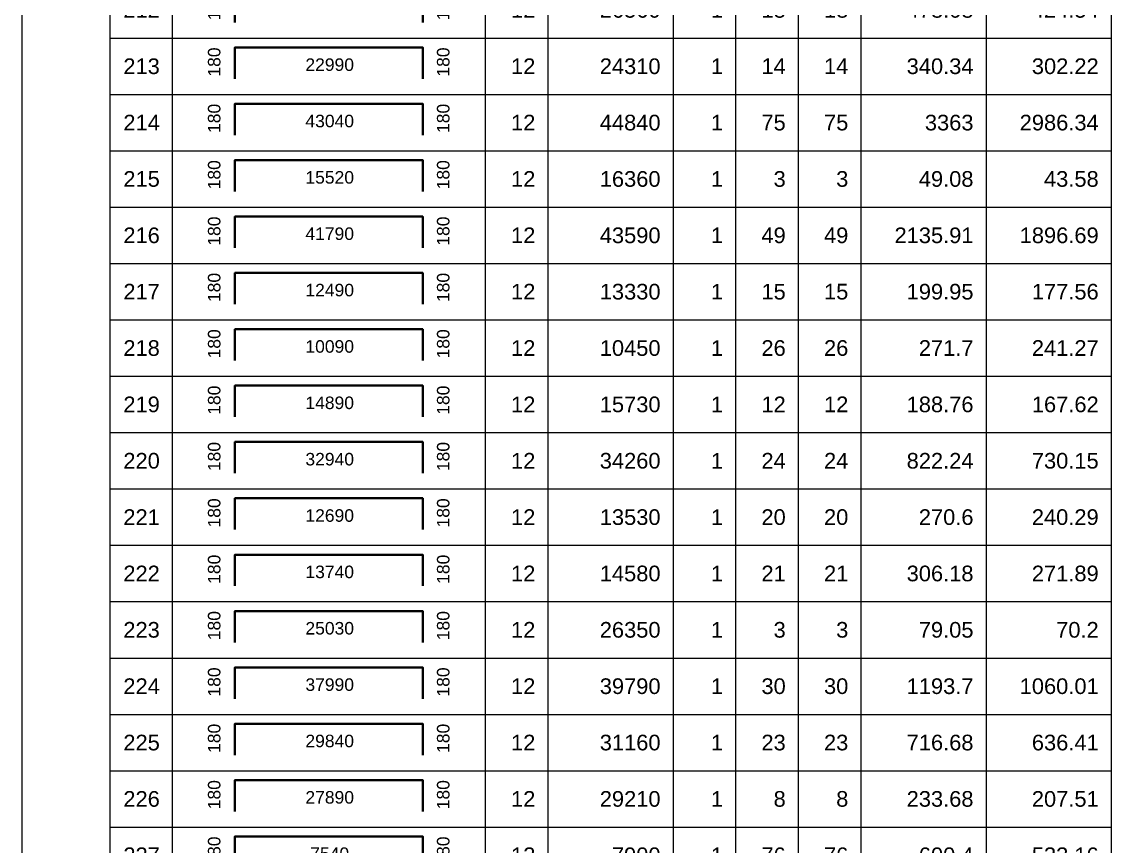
# Model space of a CAD drawing. Header units: millimetres. Extents: x -415354 to 883813, y -531490 to 486716.
# Drawn here: x 798740 to 816146, y -247396 to -234231 of the extents above; entities that cross this region are included whole.
import ezdxf
from ezdxf.enums import TextEntityAlignment as Align

# ---------------------------------------------------------------- set-up
doc = ezdxf.new("R2010")
doc.units = ezdxf.units.MM
doc.header["$MEASUREMENT"] = 0
for name, color, linetype, lineweight in [('NDC_FRAME', 7, 'Continuous', 20), ('NDC_S_REBAR', 4, 'Continuous', 35), ('NDC_S_VN TEXT', 7, 'Continuous', 20), ('NDC_Table', 3, 'Continuous', 20)]:
    doc.layers.add(name, color=color, linetype=linetype, lineweight=lineweight)
doc.styles.add('ARIAL', font='arial.ttf', dxfattribs={"width": 0.8})

# ---------------------------------------------------------------- blocks, each defined once
blk = doc.blocks.new('dang04')
at = {"layer": 'NDC_S_REBAR'}
blk.add_lwpolyline([(3405, -650), (3405, -150), (6405, -150), (6405, -650)], dxfattribs=at)
at = {"layer": 'NDC_Table'}
for p, q in [((0, 0), (0, -900)), ((1405, 0), (1405, -900)), ((2405, 0), (2405, -900)), ((7405, 0), (7405, -900)), ((8405, 0), (8405, -900)), ((10405, 0), (10405, -900)), ((11405, 0), (11405, -900)), ((12405, 0), (12405, -900)), ((13405, 0), (13405, -900)), ((15405, 0), (15405, -900)), ((17405, 0), (17405, -900)), ((1405, -900), (17405, -900))]:
    blk.add_line(p, q, dxfattribs=at)
at = {"layer": 'NDC_S_VN TEXT', "style": 'ARIAL'}
for p in [(3073, -150), (6733, -150)]:
    blk.add_attdef('D03', text='', height=200, rotation=90, dxfattribs=at).set_placement(p, align=Align.MIDDLE_RIGHT)
for p in [(2205, -450), (8205, -450), (10205, -450), (11205, -450), (12205, -450), (13205, -450), (15205, -450), (17205, -450)]:
    blk.add_attdef('D03', text='', height=250, dxfattribs=at).set_placement(p, align=Align.MIDDLE_RIGHT)
blk.add_attdef('D03', text='', height=200, dxfattribs=at).set_placement((4920, -425), align=Align.MIDDLE_CENTER)

msp = doc.modelspace()

# ---------------------------------------------------------------- block references
at = {"layer": 'NDC_FRAME'}
ref = msp.add_blockref('dang04', (798740.5, -233590.5), dxfattribs=at)
ref.add_attrib('D03', '212', dxfattribs={"layer": 'NDC_S_VN TEXT', "height": 250, "style": 'ARIAL'}).set_placement((800945.8, -234040.5), align=Align.MIDDLE_RIGHT)
ref.add_attrib('D03', '180', dxfattribs={"layer": 'NDC_S_VN TEXT', "height": 200, "rotation": 90, "style": 'ARIAL'}).set_placement((801813.8, -233740.5), align=Align.MIDDLE_RIGHT)
ref.add_attrib('D03', '25240', dxfattribs={"layer": 'NDC_S_VN TEXT', "height": 200, "style": 'ARIAL'}).set_placement((803660.1, -234015.2), align=Align.MIDDLE_CENTER)
ref.add_attrib('D03', '180', dxfattribs={"layer": 'NDC_S_VN TEXT', "height": 200, "rotation": 90, "style": 'ARIAL'}).set_placement((805473, -233740.5), align=Align.MIDDLE_RIGHT)
ref.add_attrib('D03', '12', dxfattribs={"layer": 'NDC_S_VN TEXT', "height": 250, "style": 'ARIAL'}).set_placement((806945.8, -234040.5), align=Align.MIDDLE_RIGHT)
ref.add_attrib('D03', '26560', dxfattribs={"layer": 'NDC_S_VN TEXT', "height": 250, "style": 'ARIAL'}).set_placement((808945.8, -234040.5), align=Align.MIDDLE_RIGHT)
ref.add_attrib('D03', '1', dxfattribs={"layer": 'NDC_S_VN TEXT', "height": 250, "style": 'ARIAL'}).set_placement((809945.8, -234040.5), align=Align.MIDDLE_RIGHT)
ref.add_attrib('D03', '18', dxfattribs={"layer": 'NDC_S_VN TEXT', "height": 250, "style": 'ARIAL'}).set_placement((810945.8, -234040.5), align=Align.MIDDLE_RIGHT)
ref.add_attrib('D03', '18', dxfattribs={"layer": 'NDC_S_VN TEXT', "height": 250, "style": 'ARIAL'}).set_placement((811945.8, -234040.2), align=Align.MIDDLE_RIGHT)
ref.add_attrib('D03', '478.08', dxfattribs={"layer": 'NDC_S_VN TEXT', "height": 250, "style": 'ARIAL'}).set_placement((813945.8, -234040.5), align=Align.MIDDLE_RIGHT)
ref.add_attrib('D03', '424.54', dxfattribs={"layer": 'NDC_S_VN TEXT', "height": 250, "style": 'ARIAL'}).set_placement((815945.8, -234040.5), align=Align.MIDDLE_RIGHT)
ref = msp.add_blockref('dang04', (798740.5, -234490.5), dxfattribs=at)
ref.add_attrib('D03', '213', dxfattribs={"layer": 'NDC_S_VN TEXT', "height": 250, "style": 'ARIAL'}).set_placement((800945.8, -234940.5), align=Align.MIDDLE_RIGHT)
ref.add_attrib('D03', '180', dxfattribs={"layer": 'NDC_S_VN TEXT', "height": 200, "rotation": 90, "style": 'ARIAL'}).set_placement((801813.8, -234640.5), align=Align.MIDDLE_RIGHT)
ref.add_attrib('D03', '22990', dxfattribs={"layer": 'NDC_S_VN TEXT', "height": 200, "style": 'ARIAL'}).set_placement((803660.1, -234915.2), align=Align.MIDDLE_CENTER)
ref.add_attrib('D03', '180', dxfattribs={"layer": 'NDC_S_VN TEXT', "height": 200, "rotation": 90, "style": 'ARIAL'}).set_placement((805473, -234640.5), align=Align.MIDDLE_RIGHT)
ref.add_attrib('D03', '12', dxfattribs={"layer": 'NDC_S_VN TEXT', "height": 250, "style": 'ARIAL'}).set_placement((806945.8, -234940.5), align=Align.MIDDLE_RIGHT)
ref.add_attrib('D03', '24310', dxfattribs={"layer": 'NDC_S_VN TEXT', "height": 250, "style": 'ARIAL'}).set_placement((808945.8, -234940.5), align=Align.MIDDLE_RIGHT)
ref.add_attrib('D03', '1', dxfattribs={"layer": 'NDC_S_VN TEXT', "height": 250, "style": 'ARIAL'}).set_placement((809945.8, -234940.5), align=Align.MIDDLE_RIGHT)
ref.add_attrib('D03', '14', dxfattribs={"layer": 'NDC_S_VN TEXT', "height": 250, "style": 'ARIAL'}).set_placement((810945.8, -234940.5), align=Align.MIDDLE_RIGHT)
ref.add_attrib('D03', '14', dxfattribs={"layer": 'NDC_S_VN TEXT', "height": 250, "style": 'ARIAL'}).set_placement((811945.8, -234940.2), align=Align.MIDDLE_RIGHT)
ref.add_attrib('D03', '340.34', dxfattribs={"layer": 'NDC_S_VN TEXT', "height": 250, "style": 'ARIAL'}).set_placement((813945.8, -234940.5), align=Align.MIDDLE_RIGHT)
ref.add_attrib('D03', '302.22', dxfattribs={"layer": 'NDC_S_VN TEXT', "height": 250, "style": 'ARIAL'}).set_placement((815945.8, -234940.5), align=Align.MIDDLE_RIGHT)
ref = msp.add_blockref('dang04', (798740.5, -235390.5), dxfattribs=at)
ref.add_attrib('D03', '214', dxfattribs={"layer": 'NDC_S_VN TEXT', "height": 250, "style": 'ARIAL'}).set_placement((800945.8, -235840.5), align=Align.MIDDLE_RIGHT)
ref.add_attrib('D03', '180', dxfattribs={"layer": 'NDC_S_VN TEXT', "height": 200, "rotation": 90, "style": 'ARIAL'}).set_placement((801813.8, -235540.5), align=Align.MIDDLE_RIGHT)
ref.add_attrib('D03', '43040', dxfattribs={"layer": 'NDC_S_VN TEXT', "height": 200, "style": 'ARIAL'}).set_placement((803660.1, -235815.2), align=Align.MIDDLE_CENTER)
ref.add_attrib('D03', '180', dxfattribs={"layer": 'NDC_S_VN TEXT', "height": 200, "rotation": 90, "style": 'ARIAL'}).set_placement((805473, -235540.5), align=Align.MIDDLE_RIGHT)
ref.add_attrib('D03', '12', dxfattribs={"layer": 'NDC_S_VN TEXT', "height": 250, "style": 'ARIAL'}).set_placement((806945.8, -235840.5), align=Align.MIDDLE_RIGHT)
ref.add_attrib('D03', '44840', dxfattribs={"layer": 'NDC_S_VN TEXT', "height": 250, "style": 'ARIAL'}).set_placement((808945.8, -235840.5), align=Align.MIDDLE_RIGHT)
ref.add_attrib('D03', '1', dxfattribs={"layer": 'NDC_S_VN TEXT', "height": 250, "style": 'ARIAL'}).set_placement((809945.8, -235840.5), align=Align.MIDDLE_RIGHT)
ref.add_attrib('D03', '75', dxfattribs={"layer": 'NDC_S_VN TEXT', "height": 250, "style": 'ARIAL'}).set_placement((810945.8, -235840.5), align=Align.MIDDLE_RIGHT)
ref.add_attrib('D03', '75', dxfattribs={"layer": 'NDC_S_VN TEXT', "height": 250, "style": 'ARIAL'}).set_placement((811945.8, -235840.2), align=Align.MIDDLE_RIGHT)
ref.add_attrib('D03', '3363', dxfattribs={"layer": 'NDC_S_VN TEXT', "height": 250, "style": 'ARIAL'}).set_placement((813945.8, -235840.5), align=Align.MIDDLE_RIGHT)
ref.add_attrib('D03', '2986.34', dxfattribs={"layer": 'NDC_S_VN TEXT', "height": 250, "style": 'ARIAL'}).set_placement((815945.8, -235840.5), align=Align.MIDDLE_RIGHT)
ref = msp.add_blockref('dang04', (798740.5, -236290.5), dxfattribs=at)
ref.add_attrib('D03', '215', dxfattribs={"layer": 'NDC_S_VN TEXT', "height": 250, "style": 'ARIAL'}).set_placement((800945.8, -236740.5), align=Align.MIDDLE_RIGHT)
ref.add_attrib('D03', '180', dxfattribs={"layer": 'NDC_S_VN TEXT', "height": 200, "rotation": 90, "style": 'ARIAL'}).set_placement((801813.8, -236440.5), align=Align.MIDDLE_RIGHT)
ref.add_attrib('D03', '15520', dxfattribs={"layer": 'NDC_S_VN TEXT', "height": 200, "style": 'ARIAL'}).set_placement((803660.1, -236715.2), align=Align.MIDDLE_CENTER)
ref.add_attrib('D03', '180', dxfattribs={"layer": 'NDC_S_VN TEXT', "height": 200, "rotation": 90, "style": 'ARIAL'}).set_placement((805473, -236440.5), align=Align.MIDDLE_RIGHT)
ref.add_attrib('D03', '12', dxfattribs={"layer": 'NDC_S_VN TEXT', "height": 250, "style": 'ARIAL'}).set_placement((806945.8, -236740.5), align=Align.MIDDLE_RIGHT)
ref.add_attrib('D03', '16360', dxfattribs={"layer": 'NDC_S_VN TEXT', "height": 250, "style": 'ARIAL'}).set_placement((808945.8, -236740.5), align=Align.MIDDLE_RIGHT)
ref.add_attrib('D03', '1', dxfattribs={"layer": 'NDC_S_VN TEXT', "height": 250, "style": 'ARIAL'}).set_placement((809945.8, -236740.5), align=Align.MIDDLE_RIGHT)
ref.add_attrib('D03', '3', dxfattribs={"layer": 'NDC_S_VN TEXT', "height": 250, "style": 'ARIAL'}).set_placement((810945.8, -236740.5), align=Align.MIDDLE_RIGHT)
ref.add_attrib('D03', '3', dxfattribs={"layer": 'NDC_S_VN TEXT', "height": 250, "style": 'ARIAL'}).set_placement((811945.8, -236740.2), align=Align.MIDDLE_RIGHT)
ref.add_attrib('D03', '49.08', dxfattribs={"layer": 'NDC_S_VN TEXT', "height": 250, "style": 'ARIAL'}).set_placement((813945.8, -236740.5), align=Align.MIDDLE_RIGHT)
ref.add_attrib('D03', '43.58', dxfattribs={"layer": 'NDC_S_VN TEXT', "height": 250, "style": 'ARIAL'}).set_placement((815945.8, -236740.5), align=Align.MIDDLE_RIGHT)
ref = msp.add_blockref('dang04', (798740.5, -237190.5), dxfattribs=at)
ref.add_attrib('D03', '216', dxfattribs={"layer": 'NDC_S_VN TEXT', "height": 250, "style": 'ARIAL'}).set_placement((800945.8, -237640.5), align=Align.MIDDLE_RIGHT)
ref.add_attrib('D03', '180', dxfattribs={"layer": 'NDC_S_VN TEXT', "height": 200, "rotation": 90, "style": 'ARIAL'}).set_placement((801813.8, -237340.5), align=Align.MIDDLE_RIGHT)
ref.add_attrib('D03', '41790', dxfattribs={"layer": 'NDC_S_VN TEXT', "height": 200, "style": 'ARIAL'}).set_placement((803660.1, -237615.2), align=Align.MIDDLE_CENTER)
ref.add_attrib('D03', '180', dxfattribs={"layer": 'NDC_S_VN TEXT', "height": 200, "rotation": 90, "style": 'ARIAL'}).set_placement((805473, -237340.5), align=Align.MIDDLE_RIGHT)
ref.add_attrib('D03', '12', dxfattribs={"layer": 'NDC_S_VN TEXT', "height": 250, "style": 'ARIAL'}).set_placement((806945.8, -237640.5), align=Align.MIDDLE_RIGHT)
ref.add_attrib('D03', '43590', dxfattribs={"layer": 'NDC_S_VN TEXT', "height": 250, "style": 'ARIAL'}).set_placement((808945.8, -237640.5), align=Align.MIDDLE_RIGHT)
ref.add_attrib('D03', '1', dxfattribs={"layer": 'NDC_S_VN TEXT', "height": 250, "style": 'ARIAL'}).set_placement((809945.8, -237640.5), align=Align.MIDDLE_RIGHT)
ref.add_attrib('D03', '49', dxfattribs={"layer": 'NDC_S_VN TEXT', "height": 250, "style": 'ARIAL'}).set_placement((810945.8, -237640.5), align=Align.MIDDLE_RIGHT)
ref.add_attrib('D03', '49', dxfattribs={"layer": 'NDC_S_VN TEXT', "height": 250, "style": 'ARIAL'}).set_placement((811945.8, -237640.2), align=Align.MIDDLE_RIGHT)
ref.add_attrib('D03', '2135.91', dxfattribs={"layer": 'NDC_S_VN TEXT', "height": 250, "style": 'ARIAL'}).set_placement((813945.8, -237640.5), align=Align.MIDDLE_RIGHT)
ref.add_attrib('D03', '1896.69', dxfattribs={"layer": 'NDC_S_VN TEXT', "height": 250, "style": 'ARIAL'}).set_placement((815945.8, -237640.5), align=Align.MIDDLE_RIGHT)
ref = msp.add_blockref('dang04', (798740.5, -238090.5), dxfattribs=at)
ref.add_attrib('D03', '217', dxfattribs={"layer": 'NDC_S_VN TEXT', "height": 250, "style": 'ARIAL'}).set_placement((800945.8, -238540.5), align=Align.MIDDLE_RIGHT)
ref.add_attrib('D03', '180', dxfattribs={"layer": 'NDC_S_VN TEXT', "height": 200, "rotation": 90, "style": 'ARIAL'}).set_placement((801813.8, -238240.5), align=Align.MIDDLE_RIGHT)
ref.add_attrib('D03', '12490', dxfattribs={"layer": 'NDC_S_VN TEXT', "height": 200, "style": 'ARIAL'}).set_placement((803660.1, -238515.2), align=Align.MIDDLE_CENTER)
ref.add_attrib('D03', '180', dxfattribs={"layer": 'NDC_S_VN TEXT', "height": 200, "rotation": 90, "style": 'ARIAL'}).set_placement((805473, -238240.5), align=Align.MIDDLE_RIGHT)
ref.add_attrib('D03', '12', dxfattribs={"layer": 'NDC_S_VN TEXT', "height": 250, "style": 'ARIAL'}).set_placement((806945.8, -238540.5), align=Align.MIDDLE_RIGHT)
ref.add_attrib('D03', '13330', dxfattribs={"layer": 'NDC_S_VN TEXT', "height": 250, "style": 'ARIAL'}).set_placement((808945.8, -238540.5), align=Align.MIDDLE_RIGHT)
ref.add_attrib('D03', '1', dxfattribs={"layer": 'NDC_S_VN TEXT', "height": 250, "style": 'ARIAL'}).set_placement((809945.8, -238540.5), align=Align.MIDDLE_RIGHT)
ref.add_attrib('D03', '15', dxfattribs={"layer": 'NDC_S_VN TEXT', "height": 250, "style": 'ARIAL'}).set_placement((810945.8, -238540.5), align=Align.MIDDLE_RIGHT)
ref.add_attrib('D03', '15', dxfattribs={"layer": 'NDC_S_VN TEXT', "height": 250, "style": 'ARIAL'}).set_placement((811945.8, -238540.2), align=Align.MIDDLE_RIGHT)
ref.add_attrib('D03', '199.95', dxfattribs={"layer": 'NDC_S_VN TEXT', "height": 250, "style": 'ARIAL'}).set_placement((813945.8, -238540.5), align=Align.MIDDLE_RIGHT)
ref.add_attrib('D03', '177.56', dxfattribs={"layer": 'NDC_S_VN TEXT', "height": 250, "style": 'ARIAL'}).set_placement((815945.8, -238540.5), align=Align.MIDDLE_RIGHT)
ref = msp.add_blockref('dang04', (798740.5, -238990.5), dxfattribs=at)
ref.add_attrib('D03', '218', dxfattribs={"layer": 'NDC_S_VN TEXT', "height": 250, "style": 'ARIAL'}).set_placement((800945.8, -239440.5), align=Align.MIDDLE_RIGHT)
ref.add_attrib('D03', '180', dxfattribs={"layer": 'NDC_S_VN TEXT', "height": 200, "rotation": 90, "style": 'ARIAL'}).set_placement((801813.8, -239140.5), align=Align.MIDDLE_RIGHT)
ref.add_attrib('D03', '10090', dxfattribs={"layer": 'NDC_S_VN TEXT', "height": 200, "style": 'ARIAL'}).set_placement((803660.1, -239415.2), align=Align.MIDDLE_CENTER)
ref.add_attrib('D03', '180', dxfattribs={"layer": 'NDC_S_VN TEXT', "height": 200, "rotation": 90, "style": 'ARIAL'}).set_placement((805473, -239140.5), align=Align.MIDDLE_RIGHT)
ref.add_attrib('D03', '12', dxfattribs={"layer": 'NDC_S_VN TEXT', "height": 250, "style": 'ARIAL'}).set_placement((806945.8, -239440.5), align=Align.MIDDLE_RIGHT)
ref.add_attrib('D03', '10450', dxfattribs={"layer": 'NDC_S_VN TEXT', "height": 250, "style": 'ARIAL'}).set_placement((808945.8, -239440.5), align=Align.MIDDLE_RIGHT)
ref.add_attrib('D03', '1', dxfattribs={"layer": 'NDC_S_VN TEXT', "height": 250, "style": 'ARIAL'}).set_placement((809945.8, -239440.5), align=Align.MIDDLE_RIGHT)
ref.add_attrib('D03', '26', dxfattribs={"layer": 'NDC_S_VN TEXT', "height": 250, "style": 'ARIAL'}).set_placement((810945.8, -239440.5), align=Align.MIDDLE_RIGHT)
ref.add_attrib('D03', '26', dxfattribs={"layer": 'NDC_S_VN TEXT', "height": 250, "style": 'ARIAL'}).set_placement((811945.8, -239440.2), align=Align.MIDDLE_RIGHT)
ref.add_attrib('D03', '271.7', dxfattribs={"layer": 'NDC_S_VN TEXT', "height": 250, "style": 'ARIAL'}).set_placement((813945.8, -239440.5), align=Align.MIDDLE_RIGHT)
ref.add_attrib('D03', '241.27', dxfattribs={"layer": 'NDC_S_VN TEXT', "height": 250, "style": 'ARIAL'}).set_placement((815945.8, -239440.5), align=Align.MIDDLE_RIGHT)
ref = msp.add_blockref('dang04', (798740.5, -239890.5), dxfattribs=at)
ref.add_attrib('D03', '219', dxfattribs={"layer": 'NDC_S_VN TEXT', "height": 250, "style": 'ARIAL'}).set_placement((800945.8, -240340.5), align=Align.MIDDLE_RIGHT)
ref.add_attrib('D03', '180', dxfattribs={"layer": 'NDC_S_VN TEXT', "height": 200, "rotation": 90, "style": 'ARIAL'}).set_placement((801813.8, -240040.5), align=Align.MIDDLE_RIGHT)
ref.add_attrib('D03', '14890', dxfattribs={"layer": 'NDC_S_VN TEXT', "height": 200, "style": 'ARIAL'}).set_placement((803660.1, -240315.2), align=Align.MIDDLE_CENTER)
ref.add_attrib('D03', '180', dxfattribs={"layer": 'NDC_S_VN TEXT', "height": 200, "rotation": 90, "style": 'ARIAL'}).set_placement((805473, -240040.5), align=Align.MIDDLE_RIGHT)
ref.add_attrib('D03', '12', dxfattribs={"layer": 'NDC_S_VN TEXT', "height": 250, "style": 'ARIAL'}).set_placement((806945.8, -240340.5), align=Align.MIDDLE_RIGHT)
ref.add_attrib('D03', '15730', dxfattribs={"layer": 'NDC_S_VN TEXT', "height": 250, "style": 'ARIAL'}).set_placement((808945.8, -240340.5), align=Align.MIDDLE_RIGHT)
ref.add_attrib('D03', '1', dxfattribs={"layer": 'NDC_S_VN TEXT', "height": 250, "style": 'ARIAL'}).set_placement((809945.8, -240340.5), align=Align.MIDDLE_RIGHT)
ref.add_attrib('D03', '12', dxfattribs={"layer": 'NDC_S_VN TEXT', "height": 250, "style": 'ARIAL'}).set_placement((810945.8, -240340.5), align=Align.MIDDLE_RIGHT)
ref.add_attrib('D03', '12', dxfattribs={"layer": 'NDC_S_VN TEXT', "height": 250, "style": 'ARIAL'}).set_placement((811945.8, -240340.2), align=Align.MIDDLE_RIGHT)
ref.add_attrib('D03', '188.76', dxfattribs={"layer": 'NDC_S_VN TEXT', "height": 250, "style": 'ARIAL'}).set_placement((813945.8, -240340.5), align=Align.MIDDLE_RIGHT)
ref.add_attrib('D03', '167.62', dxfattribs={"layer": 'NDC_S_VN TEXT', "height": 250, "style": 'ARIAL'}).set_placement((815945.8, -240340.5), align=Align.MIDDLE_RIGHT)
ref = msp.add_blockref('dang04', (798740.5, -240790.5), dxfattribs=at)
ref.add_attrib('D03', '220', dxfattribs={"layer": 'NDC_S_VN TEXT', "height": 250, "style": 'ARIAL'}).set_placement((800945.8, -241240.5), align=Align.MIDDLE_RIGHT)
ref.add_attrib('D03', '180', dxfattribs={"layer": 'NDC_S_VN TEXT', "height": 200, "rotation": 90, "style": 'ARIAL'}).set_placement((801813.8, -240940.5), align=Align.MIDDLE_RIGHT)
ref.add_attrib('D03', '32940', dxfattribs={"layer": 'NDC_S_VN TEXT', "height": 200, "style": 'ARIAL'}).set_placement((803660.1, -241215.2), align=Align.MIDDLE_CENTER)
ref.add_attrib('D03', '180', dxfattribs={"layer": 'NDC_S_VN TEXT', "height": 200, "rotation": 90, "style": 'ARIAL'}).set_placement((805473, -240940.5), align=Align.MIDDLE_RIGHT)
ref.add_attrib('D03', '12', dxfattribs={"layer": 'NDC_S_VN TEXT', "height": 250, "style": 'ARIAL'}).set_placement((806945.8, -241240.5), align=Align.MIDDLE_RIGHT)
ref.add_attrib('D03', '34260', dxfattribs={"layer": 'NDC_S_VN TEXT', "height": 250, "style": 'ARIAL'}).set_placement((808945.8, -241240.5), align=Align.MIDDLE_RIGHT)
ref.add_attrib('D03', '1', dxfattribs={"layer": 'NDC_S_VN TEXT', "height": 250, "style": 'ARIAL'}).set_placement((809945.8, -241240.5), align=Align.MIDDLE_RIGHT)
ref.add_attrib('D03', '24', dxfattribs={"layer": 'NDC_S_VN TEXT', "height": 250, "style": 'ARIAL'}).set_placement((810945.8, -241240.5), align=Align.MIDDLE_RIGHT)
ref.add_attrib('D03', '24', dxfattribs={"layer": 'NDC_S_VN TEXT', "height": 250, "style": 'ARIAL'}).set_placement((811945.8, -241240.2), align=Align.MIDDLE_RIGHT)
ref.add_attrib('D03', '822.24', dxfattribs={"layer": 'NDC_S_VN TEXT', "height": 250, "style": 'ARIAL'}).set_placement((813945.8, -241240.5), align=Align.MIDDLE_RIGHT)
ref.add_attrib('D03', '730.15', dxfattribs={"layer": 'NDC_S_VN TEXT', "height": 250, "style": 'ARIAL'}).set_placement((815945.8, -241240.5), align=Align.MIDDLE_RIGHT)
ref = msp.add_blockref('dang04', (798740.5, -241690.5), dxfattribs=at)
ref.add_attrib('D03', '221', dxfattribs={"layer": 'NDC_S_VN TEXT', "height": 250, "style": 'ARIAL'}).set_placement((800945.8, -242140.5), align=Align.MIDDLE_RIGHT)
ref.add_attrib('D03', '180', dxfattribs={"layer": 'NDC_S_VN TEXT', "height": 200, "rotation": 90, "style": 'ARIAL'}).set_placement((801813.8, -241840.5), align=Align.MIDDLE_RIGHT)
ref.add_attrib('D03', '12690', dxfattribs={"layer": 'NDC_S_VN TEXT', "height": 200, "style": 'ARIAL'}).set_placement((803660.1, -242115.2), align=Align.MIDDLE_CENTER)
ref.add_attrib('D03', '180', dxfattribs={"layer": 'NDC_S_VN TEXT', "height": 200, "rotation": 90, "style": 'ARIAL'}).set_placement((805473, -241840.5), align=Align.MIDDLE_RIGHT)
ref.add_attrib('D03', '12', dxfattribs={"layer": 'NDC_S_VN TEXT', "height": 250, "style": 'ARIAL'}).set_placement((806945.8, -242140.5), align=Align.MIDDLE_RIGHT)
ref.add_attrib('D03', '13530', dxfattribs={"layer": 'NDC_S_VN TEXT', "height": 250, "style": 'ARIAL'}).set_placement((808945.8, -242140.5), align=Align.MIDDLE_RIGHT)
ref.add_attrib('D03', '1', dxfattribs={"layer": 'NDC_S_VN TEXT', "height": 250, "style": 'ARIAL'}).set_placement((809945.8, -242140.5), align=Align.MIDDLE_RIGHT)
ref.add_attrib('D03', '20', dxfattribs={"layer": 'NDC_S_VN TEXT', "height": 250, "style": 'ARIAL'}).set_placement((810945.8, -242140.5), align=Align.MIDDLE_RIGHT)
ref.add_attrib('D03', '20', dxfattribs={"layer": 'NDC_S_VN TEXT', "height": 250, "style": 'ARIAL'}).set_placement((811945.8, -242140.2), align=Align.MIDDLE_RIGHT)
ref.add_attrib('D03', '270.6', dxfattribs={"layer": 'NDC_S_VN TEXT', "height": 250, "style": 'ARIAL'}).set_placement((813945.8, -242140.5), align=Align.MIDDLE_RIGHT)
ref.add_attrib('D03', '240.29', dxfattribs={"layer": 'NDC_S_VN TEXT', "height": 250, "style": 'ARIAL'}).set_placement((815945.8, -242140.5), align=Align.MIDDLE_RIGHT)
ref = msp.add_blockref('dang04', (798740.5, -242590.5), dxfattribs=at)
ref.add_attrib('D03', '222', dxfattribs={"layer": 'NDC_S_VN TEXT', "height": 250, "style": 'ARIAL'}).set_placement((800945.8, -243040.5), align=Align.MIDDLE_RIGHT)
ref.add_attrib('D03', '180', dxfattribs={"layer": 'NDC_S_VN TEXT', "height": 200, "rotation": 90, "style": 'ARIAL'}).set_placement((801813.8, -242740.5), align=Align.MIDDLE_RIGHT)
ref.add_attrib('D03', '13740', dxfattribs={"layer": 'NDC_S_VN TEXT', "height": 200, "style": 'ARIAL'}).set_placement((803660.1, -243015.2), align=Align.MIDDLE_CENTER)
ref.add_attrib('D03', '180', dxfattribs={"layer": 'NDC_S_VN TEXT', "height": 200, "rotation": 90, "style": 'ARIAL'}).set_placement((805473, -242740.5), align=Align.MIDDLE_RIGHT)
ref.add_attrib('D03', '12', dxfattribs={"layer": 'NDC_S_VN TEXT', "height": 250, "style": 'ARIAL'}).set_placement((806945.8, -243040.5), align=Align.MIDDLE_RIGHT)
ref.add_attrib('D03', '14580', dxfattribs={"layer": 'NDC_S_VN TEXT', "height": 250, "style": 'ARIAL'}).set_placement((808945.8, -243040.5), align=Align.MIDDLE_RIGHT)
ref.add_attrib('D03', '1', dxfattribs={"layer": 'NDC_S_VN TEXT', "height": 250, "style": 'ARIAL'}).set_placement((809945.8, -243040.5), align=Align.MIDDLE_RIGHT)
ref.add_attrib('D03', '21', dxfattribs={"layer": 'NDC_S_VN TEXT', "height": 250, "style": 'ARIAL'}).set_placement((810945.8, -243040.5), align=Align.MIDDLE_RIGHT)
ref.add_attrib('D03', '21', dxfattribs={"layer": 'NDC_S_VN TEXT', "height": 250, "style": 'ARIAL'}).set_placement((811945.8, -243040.2), align=Align.MIDDLE_RIGHT)
ref.add_attrib('D03', '306.18', dxfattribs={"layer": 'NDC_S_VN TEXT', "height": 250, "style": 'ARIAL'}).set_placement((813945.8, -243040.5), align=Align.MIDDLE_RIGHT)
ref.add_attrib('D03', '271.89', dxfattribs={"layer": 'NDC_S_VN TEXT', "height": 250, "style": 'ARIAL'}).set_placement((815945.8, -243040.5), align=Align.MIDDLE_RIGHT)
ref = msp.add_blockref('dang04', (798740.5, -243490.5), dxfattribs=at)
ref.add_attrib('D03', '223', dxfattribs={"layer": 'NDC_S_VN TEXT', "height": 250, "style": 'ARIAL'}).set_placement((800945.8, -243940.5), align=Align.MIDDLE_RIGHT)
ref.add_attrib('D03', '180', dxfattribs={"layer": 'NDC_S_VN TEXT', "height": 200, "rotation": 90, "style": 'ARIAL'}).set_placement((801813.8, -243640.5), align=Align.MIDDLE_RIGHT)
ref.add_attrib('D03', '25030', dxfattribs={"layer": 'NDC_S_VN TEXT', "height": 200, "style": 'ARIAL'}).set_placement((803660.1, -243915.2), align=Align.MIDDLE_CENTER)
ref.add_attrib('D03', '180', dxfattribs={"layer": 'NDC_S_VN TEXT', "height": 200, "rotation": 90, "style": 'ARIAL'}).set_placement((805473, -243640.5), align=Align.MIDDLE_RIGHT)
ref.add_attrib('D03', '12', dxfattribs={"layer": 'NDC_S_VN TEXT', "height": 250, "style": 'ARIAL'}).set_placement((806945.8, -243940.5), align=Align.MIDDLE_RIGHT)
ref.add_attrib('D03', '26350', dxfattribs={"layer": 'NDC_S_VN TEXT', "height": 250, "style": 'ARIAL'}).set_placement((808945.8, -243940.5), align=Align.MIDDLE_RIGHT)
ref.add_attrib('D03', '1', dxfattribs={"layer": 'NDC_S_VN TEXT', "height": 250, "style": 'ARIAL'}).set_placement((809945.8, -243940.5), align=Align.MIDDLE_RIGHT)
ref.add_attrib('D03', '3', dxfattribs={"layer": 'NDC_S_VN TEXT', "height": 250, "style": 'ARIAL'}).set_placement((810945.8, -243940.5), align=Align.MIDDLE_RIGHT)
ref.add_attrib('D03', '3', dxfattribs={"layer": 'NDC_S_VN TEXT', "height": 250, "style": 'ARIAL'}).set_placement((811945.8, -243940.2), align=Align.MIDDLE_RIGHT)
ref.add_attrib('D03', '79.05', dxfattribs={"layer": 'NDC_S_VN TEXT', "height": 250, "style": 'ARIAL'}).set_placement((813945.8, -243940.5), align=Align.MIDDLE_RIGHT)
ref.add_attrib('D03', '70.2', dxfattribs={"layer": 'NDC_S_VN TEXT', "height": 250, "style": 'ARIAL'}).set_placement((815945.8, -243940.5), align=Align.MIDDLE_RIGHT)
ref = msp.add_blockref('dang04', (798740.5, -244390.5), dxfattribs=at)
ref.add_attrib('D03', '224', dxfattribs={"layer": 'NDC_S_VN TEXT', "height": 250, "style": 'ARIAL'}).set_placement((800945.8, -244840.5), align=Align.MIDDLE_RIGHT)
ref.add_attrib('D03', '180', dxfattribs={"layer": 'NDC_S_VN TEXT', "height": 200, "rotation": 90, "style": 'ARIAL'}).set_placement((801813.8, -244540.5), align=Align.MIDDLE_RIGHT)
ref.add_attrib('D03', '37990', dxfattribs={"layer": 'NDC_S_VN TEXT', "height": 200, "style": 'ARIAL'}).set_placement((803660.1, -244815.2), align=Align.MIDDLE_CENTER)
ref.add_attrib('D03', '180', dxfattribs={"layer": 'NDC_S_VN TEXT', "height": 200, "rotation": 90, "style": 'ARIAL'}).set_placement((805473, -244540.5), align=Align.MIDDLE_RIGHT)
ref.add_attrib('D03', '12', dxfattribs={"layer": 'NDC_S_VN TEXT', "height": 250, "style": 'ARIAL'}).set_placement((806945.8, -244840.5), align=Align.MIDDLE_RIGHT)
ref.add_attrib('D03', '39790', dxfattribs={"layer": 'NDC_S_VN TEXT', "height": 250, "style": 'ARIAL'}).set_placement((808945.8, -244840.5), align=Align.MIDDLE_RIGHT)
ref.add_attrib('D03', '1', dxfattribs={"layer": 'NDC_S_VN TEXT', "height": 250, "style": 'ARIAL'}).set_placement((809945.8, -244840.5), align=Align.MIDDLE_RIGHT)
ref.add_attrib('D03', '30', dxfattribs={"layer": 'NDC_S_VN TEXT', "height": 250, "style": 'ARIAL'}).set_placement((810945.8, -244840.5), align=Align.MIDDLE_RIGHT)
ref.add_attrib('D03', '30', dxfattribs={"layer": 'NDC_S_VN TEXT', "height": 250, "style": 'ARIAL'}).set_placement((811945.8, -244840.2), align=Align.MIDDLE_RIGHT)
ref.add_attrib('D03', '1193.7', dxfattribs={"layer": 'NDC_S_VN TEXT', "height": 250, "style": 'ARIAL'}).set_placement((813945.8, -244840.5), align=Align.MIDDLE_RIGHT)
ref.add_attrib('D03', '1060.01', dxfattribs={"layer": 'NDC_S_VN TEXT', "height": 250, "style": 'ARIAL'}).set_placement((815945.8, -244840.5), align=Align.MIDDLE_RIGHT)
ref = msp.add_blockref('dang04', (798740.5, -245290.5), dxfattribs=at)
ref.add_attrib('D03', '225', dxfattribs={"layer": 'NDC_S_VN TEXT', "height": 250, "style": 'ARIAL'}).set_placement((800945.8, -245740.5), align=Align.MIDDLE_RIGHT)
ref.add_attrib('D03', '180', dxfattribs={"layer": 'NDC_S_VN TEXT', "height": 200, "rotation": 90, "style": 'ARIAL'}).set_placement((801813.8, -245440.5), align=Align.MIDDLE_RIGHT)
ref.add_attrib('D03', '29840', dxfattribs={"layer": 'NDC_S_VN TEXT', "height": 200, "style": 'ARIAL'}).set_placement((803660.1, -245715.2), align=Align.MIDDLE_CENTER)
ref.add_attrib('D03', '180', dxfattribs={"layer": 'NDC_S_VN TEXT', "height": 200, "rotation": 90, "style": 'ARIAL'}).set_placement((805473, -245440.5), align=Align.MIDDLE_RIGHT)
ref.add_attrib('D03', '12', dxfattribs={"layer": 'NDC_S_VN TEXT', "height": 250, "style": 'ARIAL'}).set_placement((806945.8, -245740.5), align=Align.MIDDLE_RIGHT)
ref.add_attrib('D03', '31160', dxfattribs={"layer": 'NDC_S_VN TEXT', "height": 250, "style": 'ARIAL'}).set_placement((808945.8, -245740.5), align=Align.MIDDLE_RIGHT)
ref.add_attrib('D03', '1', dxfattribs={"layer": 'NDC_S_VN TEXT', "height": 250, "style": 'ARIAL'}).set_placement((809945.8, -245740.5), align=Align.MIDDLE_RIGHT)
ref.add_attrib('D03', '23', dxfattribs={"layer": 'NDC_S_VN TEXT', "height": 250, "style": 'ARIAL'}).set_placement((810945.8, -245740.5), align=Align.MIDDLE_RIGHT)
ref.add_attrib('D03', '23', dxfattribs={"layer": 'NDC_S_VN TEXT', "height": 250, "style": 'ARIAL'}).set_placement((811945.8, -245740.2), align=Align.MIDDLE_RIGHT)
ref.add_attrib('D03', '716.68', dxfattribs={"layer": 'NDC_S_VN TEXT', "height": 250, "style": 'ARIAL'}).set_placement((813945.8, -245740.5), align=Align.MIDDLE_RIGHT)
ref.add_attrib('D03', '636.41', dxfattribs={"layer": 'NDC_S_VN TEXT', "height": 250, "style": 'ARIAL'}).set_placement((815945.8, -245740.5), align=Align.MIDDLE_RIGHT)
ref = msp.add_blockref('dang04', (798740.5, -246190.5), dxfattribs=at)
ref.add_attrib('D03', '226', dxfattribs={"layer": 'NDC_S_VN TEXT', "height": 250, "style": 'ARIAL'}).set_placement((800945.8, -246640.5), align=Align.MIDDLE_RIGHT)
ref.add_attrib('D03', '180', dxfattribs={"layer": 'NDC_S_VN TEXT', "height": 200, "rotation": 90, "style": 'ARIAL'}).set_placement((801813.8, -246340.5), align=Align.MIDDLE_RIGHT)
ref.add_attrib('D03', '27890', dxfattribs={"layer": 'NDC_S_VN TEXT', "height": 200, "style": 'ARIAL'}).set_placement((803660.1, -246615.2), align=Align.MIDDLE_CENTER)
ref.add_attrib('D03', '180', dxfattribs={"layer": 'NDC_S_VN TEXT', "height": 200, "rotation": 90, "style": 'ARIAL'}).set_placement((805473, -246340.5), align=Align.MIDDLE_RIGHT)
ref.add_attrib('D03', '12', dxfattribs={"layer": 'NDC_S_VN TEXT', "height": 250, "style": 'ARIAL'}).set_placement((806945.8, -246640.5), align=Align.MIDDLE_RIGHT)
ref.add_attrib('D03', '29210', dxfattribs={"layer": 'NDC_S_VN TEXT', "height": 250, "style": 'ARIAL'}).set_placement((808945.8, -246640.5), align=Align.MIDDLE_RIGHT)
ref.add_attrib('D03', '1', dxfattribs={"layer": 'NDC_S_VN TEXT', "height": 250, "style": 'ARIAL'}).set_placement((809945.8, -246640.5), align=Align.MIDDLE_RIGHT)
ref.add_attrib('D03', '8', dxfattribs={"layer": 'NDC_S_VN TEXT', "height": 250, "style": 'ARIAL'}).set_placement((810945.8, -246640.5), align=Align.MIDDLE_RIGHT)
ref.add_attrib('D03', '8', dxfattribs={"layer": 'NDC_S_VN TEXT', "height": 250, "style": 'ARIAL'}).set_placement((811945.8, -246640.2), align=Align.MIDDLE_RIGHT)
ref.add_attrib('D03', '233.68', dxfattribs={"layer": 'NDC_S_VN TEXT', "height": 250, "style": 'ARIAL'}).set_placement((813945.8, -246640.5), align=Align.MIDDLE_RIGHT)
ref.add_attrib('D03', '207.51', dxfattribs={"layer": 'NDC_S_VN TEXT', "height": 250, "style": 'ARIAL'}).set_placement((815945.8, -246640.5), align=Align.MIDDLE_RIGHT)
ref = msp.add_blockref('dang04', (798740.5, -247090.5), dxfattribs=at)
ref.add_attrib('D03', '227', dxfattribs={"layer": 'NDC_S_VN TEXT', "height": 250, "style": 'ARIAL'}).set_placement((800945.8, -247540.5), align=Align.MIDDLE_RIGHT)
ref.add_attrib('D03', '180', dxfattribs={"layer": 'NDC_S_VN TEXT', "height": 200, "rotation": 90, "style": 'ARIAL'}).set_placement((801813.8, -247240.5), align=Align.MIDDLE_RIGHT)
ref.add_attrib('D03', '7540', dxfattribs={"layer": 'NDC_S_VN TEXT', "height": 200, "style": 'ARIAL'}).set_placement((803660.1, -247515.2), align=Align.MIDDLE_CENTER)
ref.add_attrib('D03', '180', dxfattribs={"layer": 'NDC_S_VN TEXT', "height": 200, "rotation": 90, "style": 'ARIAL'}).set_placement((805473, -247240.5), align=Align.MIDDLE_RIGHT)
ref.add_attrib('D03', '12', dxfattribs={"layer": 'NDC_S_VN TEXT', "height": 250, "style": 'ARIAL'}).set_placement((806945.8, -247540.5), align=Align.MIDDLE_RIGHT)
ref.add_attrib('D03', '7900', dxfattribs={"layer": 'NDC_S_VN TEXT', "height": 250, "style": 'ARIAL'}).set_placement((808945.8, -247540.5), align=Align.MIDDLE_RIGHT)
ref.add_attrib('D03', '1', dxfattribs={"layer": 'NDC_S_VN TEXT', "height": 250, "style": 'ARIAL'}).set_placement((809945.8, -247540.5), align=Align.MIDDLE_RIGHT)
ref.add_attrib('D03', '76', dxfattribs={"layer": 'NDC_S_VN TEXT', "height": 250, "style": 'ARIAL'}).set_placement((810945.8, -247540.5), align=Align.MIDDLE_RIGHT)
ref.add_attrib('D03', '76', dxfattribs={"layer": 'NDC_S_VN TEXT', "height": 250, "style": 'ARIAL'}).set_placement((811945.8, -247540.2), align=Align.MIDDLE_RIGHT)
ref.add_attrib('D03', '600.4', dxfattribs={"layer": 'NDC_S_VN TEXT', "height": 250, "style": 'ARIAL'}).set_placement((813945.8, -247540.5), align=Align.MIDDLE_RIGHT)
ref.add_attrib('D03', '533.16', dxfattribs={"layer": 'NDC_S_VN TEXT', "height": 250, "style": 'ARIAL'}).set_placement((815945.8, -247540.5), align=Align.MIDDLE_RIGHT)

doc.saveas('drawing.dxf')
